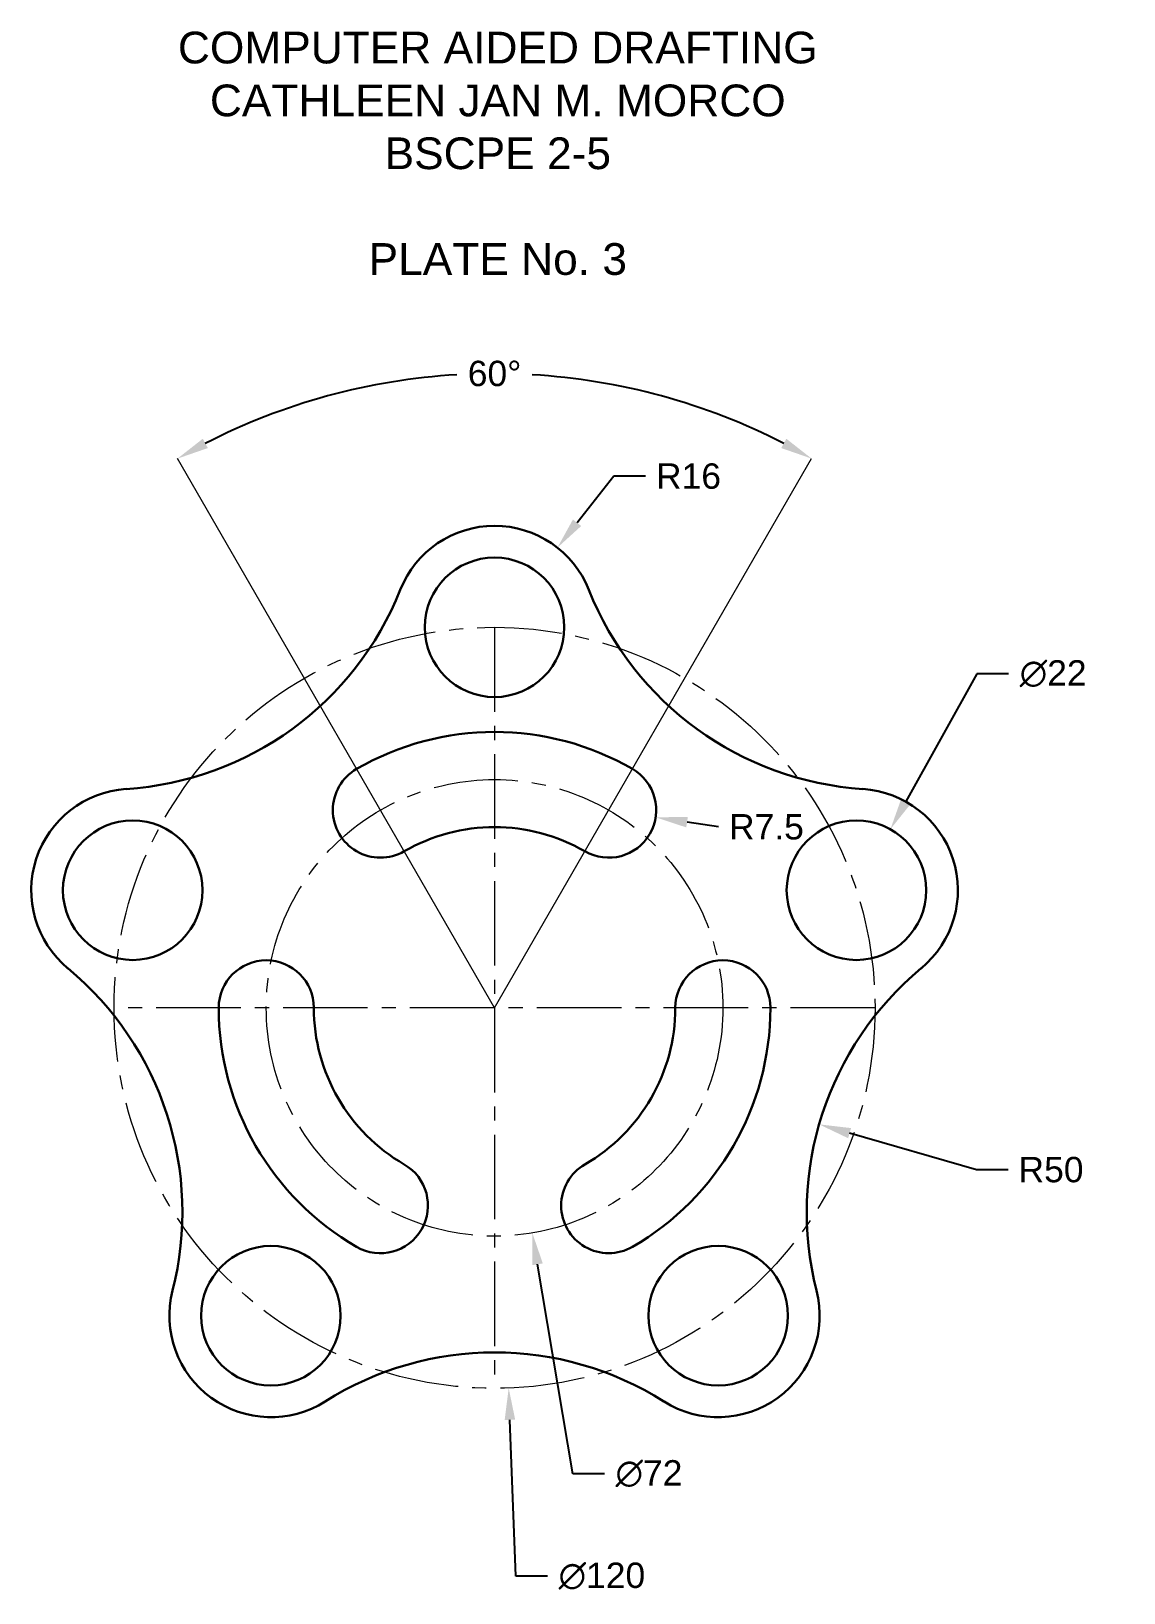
# Model space of a CAD drawing. Header units: millimetres. Extents: x 27 to 199, y 8 to 254.
import ezdxf

# ---------------------------------------------------------------- set-up
doc = ezdxf.new("R2010")
doc.units = ezdxf.units.MM
doc.linetypes.add('CENTER2', pattern=[28.575, 19.05, -3.175, 3.175, -3.175])
for name, color, linetype, lineweight in [('centerline', 4, 'CENTER2', 13), ('dimension', 3, 'Continuous', 13), ('object', 7, 'Continuous', 30)]:
    doc.layers.add(name, color=color, linetype=linetype, lineweight=lineweight)
doc.styles.get("Standard").update_dxf_attribs({"font": 'arial.ttf'})
doc.dimstyles.new('Copy of ISO-25', dxfattribs={"dimtxt": 4, "dimasz": 5, "dimexe": 1.25, "dimexo": 0.625, "dimgap": 2, "dimtad": 0, "dimtih": 1, "dimtoh": 1, "dimdec": 1, "dimdsep": 46, "dimtxsty": 'Standard', "dimcen": 0, "dimadec": 0, "dimazin": 0, "dimtfac": 1, "dimtdec": 1, "dimtofl": 0, "dimtmove": 0, "dimatfit": 3, "dimfxl": 1, "dimarcsym": 0})

# ---------------------------------------------------------------- blocks, each defined once
blk = doc.blocks.new('*D0')
at = {"layer": 'Defpoints', "color": 0, "transparency": 16777216}
for p in [(117.36, 198.48), (50, 186.6), (150, 186.6), (100, 100), (100, 100)]:
    blk.add_point(p, dxfattribs=at)
at = {"layer": 'dimension', "color": 0, "lineweight": -2, "transparency": 16777216}
for start, end in [(93.4022, 117.1349), (62.8651, 86.5978)]:
    blk.add_arc((100, 100), 100, start, end, dxfattribs=at)
at = {"layer": 'dimension', "color": 0, "transparency": 16777216}
for points in [[(54.79, 188.26), (53.99, 189.73), (50, 186.6)], [(146.01, 189.73), (145.21, 188.26), (150, 186.6)]]:
    blk.add_solid(points, dxfattribs=at)
at = {"layer": 'dimension', "color": 0, "transparency": 16777216, "insert": (100, 200), "char_height": 4, "attachment_point": 5}
blk.add_mtext('60°', dxfattribs=at)
blk = doc.blocks.new('*D1')
at = {"layer": 'Defpoints', "color": 0, "transparency": 16777216}
for p in [(151.18, 81.63), (199.22, 67.76)]:
    blk.add_point(p, dxfattribs=at)
at = {"layer": 'dimension', "color": 0, "lineweight": -2, "transparency": 16777216}
for p, q in [((175.98, 74.47), (155.99, 80.24)), ((180.98, 74.47), (175.98, 74.47))]:
    blk.add_line(p, q, dxfattribs=at)
at = {"layer": 'dimension', "color": 0, "transparency": 16777216}
blk.add_solid([(156.22, 81.04), (155.76, 79.44), (151.18, 81.63)], dxfattribs=at)
at = {"layer": 'dimension', "color": 0, "transparency": 16777216, "insert": (187.75, 74.47), "char_height": 4, "attachment_point": 5}
blk.add_mtext('R50', dxfattribs=at)
blk = doc.blocks.new('*D3')
at = {"layer": 'Defpoints', "color": 0, "transparency": 16777216}
for p in [(94.04, 135.5), (105.96, 64.5)]:
    blk.add_point(p, dxfattribs=at)
at = {"layer": 'dimension', "color": 0, "lineweight": -2, "transparency": 16777216}
for p, q in [((112.33, 26.55), (106.79, 59.57)), ((117.33, 26.55), (112.33, 26.55))]:
    blk.add_line(p, q, dxfattribs=at)
at = {"layer": 'dimension', "color": 0, "transparency": 16777216}
blk.add_solid([(107.61, 59.7), (105.97, 59.43), (105.96, 64.5)], dxfattribs=at)
at = {"layer": 'dimension', "color": 0, "transparency": 16777216, "insert": (124.35, 26.55), "char_height": 4, "attachment_point": 5}
blk.add_mtext('∅72', dxfattribs=at)
blk = doc.blocks.new('*D4')
at = {"layer": 'Defpoints', "color": 0, "transparency": 16777216}
for p in [(97.77, 159.96), (102.23, 40.04)]:
    blk.add_point(p, dxfattribs=at)
at = {"layer": 'dimension', "color": 0, "lineweight": -2, "transparency": 16777216}
for p, q in [((103.34, 10.4), (102.42, 35.05)), ((108.34, 10.4), (103.34, 10.4))]:
    blk.add_line(p, q, dxfattribs=at)
at = {"layer": 'dimension', "color": 0, "transparency": 16777216}
blk.add_solid([(103.25, 35.08), (101.59, 35.01), (102.23, 40.04)], dxfattribs=at)
at = {"layer": 'dimension', "color": 0, "transparency": 16777216, "insert": (116.93, 10.4), "char_height": 4, "attachment_point": 5}
blk.add_mtext('∅120', dxfattribs=at)
blk = doc.blocks.new('*D5')
at = {"layer": 'Defpoints', "color": 0, "transparency": 16777216}
for p in [(162.42, 128.15), (151.71, 108.93)]:
    blk.add_point(p, dxfattribs=at)
at = {"layer": 'dimension', "color": 0, "lineweight": -2, "transparency": 16777216}
for p, q in [((176.07, 152.68), (164.85, 132.52)), ((181.07, 152.68), (176.07, 152.68))]:
    blk.add_line(p, q, dxfattribs=at)
at = {"layer": 'dimension', "color": 0, "transparency": 16777216}
blk.add_solid([(164.12, 132.93), (165.58, 132.11), (162.42, 128.15)], dxfattribs=at)
at = {"layer": 'dimension', "color": 0, "transparency": 16777216, "insert": (188.09, 152.68), "char_height": 4, "attachment_point": 5}
blk.add_mtext('∅22', dxfattribs=at)
blk = doc.blocks.new('*D6')
at = {"layer": 'Defpoints', "color": 0, "transparency": 16777216}
for p in [(118, 131.18), (125.41, 130.04)]:
    blk.add_point(p, dxfattribs=at)
at = {"layer": 'dimension', "color": 0, "lineweight": -2, "transparency": 16777216}
blk.add_line((135.3, 128.52), (130.35, 129.28), dxfattribs=at)
at = {"layer": 'dimension', "color": 0, "transparency": 16777216}
blk.add_solid([(130.48, 130.1), (130.23, 128.45), (125.41, 130.04)], dxfattribs=at)
at = {"layer": 'dimension', "color": 0, "transparency": 16777216, "insert": (142.87, 128.52), "char_height": 4, "attachment_point": 5}
blk.add_mtext('R7.5', dxfattribs=at)
blk = doc.blocks.new('*D8')
at = {"layer": 'Defpoints', "color": 0, "transparency": 16777216}
for p in [(109.91, 172.56), (100, 160)]:
    blk.add_point(p, dxfattribs=at)
at = {"layer": 'dimension', "color": 0, "lineweight": -2, "transparency": 16777216}
for p, q in [((118.8, 183.82), (113.01, 176.48)), ((123.8, 183.82), (118.8, 183.82))]:
    blk.add_line(p, q, dxfattribs=at)
at = {"layer": 'dimension', "color": 0, "transparency": 16777216}
blk.add_solid([(112.36, 177), (113.66, 175.97), (109.91, 172.56)], dxfattribs=at)
at = {"layer": 'dimension', "color": 0, "transparency": 16777216, "insert": (130.58, 183.82), "char_height": 4, "attachment_point": 5}
blk.add_mtext('R16', dxfattribs=at)

msp = doc.modelspace()

# ---------------------------------------------------------------- linework, layer by layer
at = {"layer": 'centerline', "ltscale": 0.7}
for p, q in [((100, 160), (100, 40)), ((160, 100), (40, 100))]:
    msp.add_line(p, q, dxfattribs=at)
for radius in [60, 36]:
    msp.add_circle((100, 100), radius, dxfattribs=at)
at = {"layer": 'dimension'}
for q in [(50, 186.6), (150, 186.6)]:
    msp.add_line((100, 100), q, dxfattribs=at)
at = {"layer": 'object'}
for centre in [(100, 160), (42.94, 118.54), (157.06, 118.54), (64.73, 51.46), (135.27, 51.46)]:
    msp.add_circle(centre, 11, dxfattribs=at)
for centre, radius, start, end in [((100, 160), 16, 21.7001, 158.2999), ((38.68, 184.4), 50, 273.7001, 338.2999), ((161.32, 184.4), 50, 201.7001, 266.2999), ((82, 131.18), 7.5, 120, 300), ((118, 131.18), 7.5, 240, 60), ((42.94, 118.54), 16, 93.7001, 230.2999), ((157.06, 118.54), 16, 309.7001, 86.2999), ((0.78, 67.76), 50, 345.7001, 50.2999), ((64, 100), 7.5, 0, 180), ((136, 100), 7.5, 0, 180), ((199.22, 67.76), 50, 129.7001, 194.2999), ((82, 68.82), 7.5, 240, 60), ((118, 68.82), 7.5, 120, 300), ((64.73, 51.46), 16, 165.7001, 302.2999), ((135.27, 51.46), 16, 237.7001, 14.2999), ((100, -4.33), 50, 57.7001, 122.2999)]:
    msp.add_arc(centre, radius, start, end, dxfattribs=at)
at = {"layer": 'object', "ltscale": 0.75}
for radius, start, end in [(43.5, 60, 120), (28.5, 60, 120), (43.5, 180, 240), (28.5, 180, 240), (28.5, 300, 360), (43.5, 300, 360)]:
    msp.add_arc((100, 100), radius, start, end, dxfattribs=at)

# ---------------------------------------------------------------- texts
at = {"layer": 'object', "insert": (28.13, 253.91), "char_height": 5, "attachment_point": 1}
msp.add_mtext_dynamic_manual_height_columns('\\pxqc;{\\C0;COMPUTER AIDED DRAFTING\\PCATHLEEN JAN M. MORCO\\PBSCPE 2-5\\P\\PPLATE No. 3}', width=144.76, gutter_width=12.5, heights=[0], dxfattribs=at)

# ---------------------------------------------------------------- dimensions: what is measured, and where the dimension line sits
at = {"layer": 'dimension'}
dim = msp.add_angular_dim_2l(base=(117.36, 198.48), line1=((100, 100), (150, 186.6)), line2=((100, 100), (50, 186.6)), dimstyle='Copy of ISO-25', dxfattribs=at)
dim.commit()
dim.dimension.update_dxf_attribs({"geometry": '*D0', "text_midpoint": (100, 200), "dimtype": 162})
for center, mpoint, picture, middle in [((100, 160), (109.91, 172.56), '*D8', (130.58, 183.82)), ((199.22, 67.76), (151.18, 81.63), '*D1', (187.75, 74.47))]:
    dim = msp.add_radius_dim(center=center, mpoint=mpoint, dimstyle='Copy of ISO-25', dxfattribs=at)
    dim.commit()
    dim.dimension.update_dxf_attribs({"geometry": picture, "text_midpoint": middle, "dimtype": 164})
for p1, p2, picture, middle in [((97.77, 159.96), (102.23, 40.04), '*D4', (116.93, 10.4)), ((151.71, 108.93), (162.42, 128.15), '*D5', (188.09, 152.68)), ((94.04, 135.5), (105.96, 64.5), '*D3', (124.35, 26.55))]:
    dim = msp.add_diameter_dim_2p(p1=p1, p2=p2, dimstyle='Copy of ISO-25', dxfattribs=at)
    dim.commit()
    dim.dimension.update_dxf_attribs({"geometry": picture, "text_midpoint": middle, "dimtype": 163})
dim = msp.add_radius_dim(center=(118, 131.18), mpoint=(125.41, 130.04), dimstyle='Copy of ISO-25', dxfattribs=at)
dim.commit()
dim.dimension.update_dxf_attribs({"geometry": '*D6', "text_midpoint": (142.87, 128.52)})

doc.saveas('drawing.dxf')
